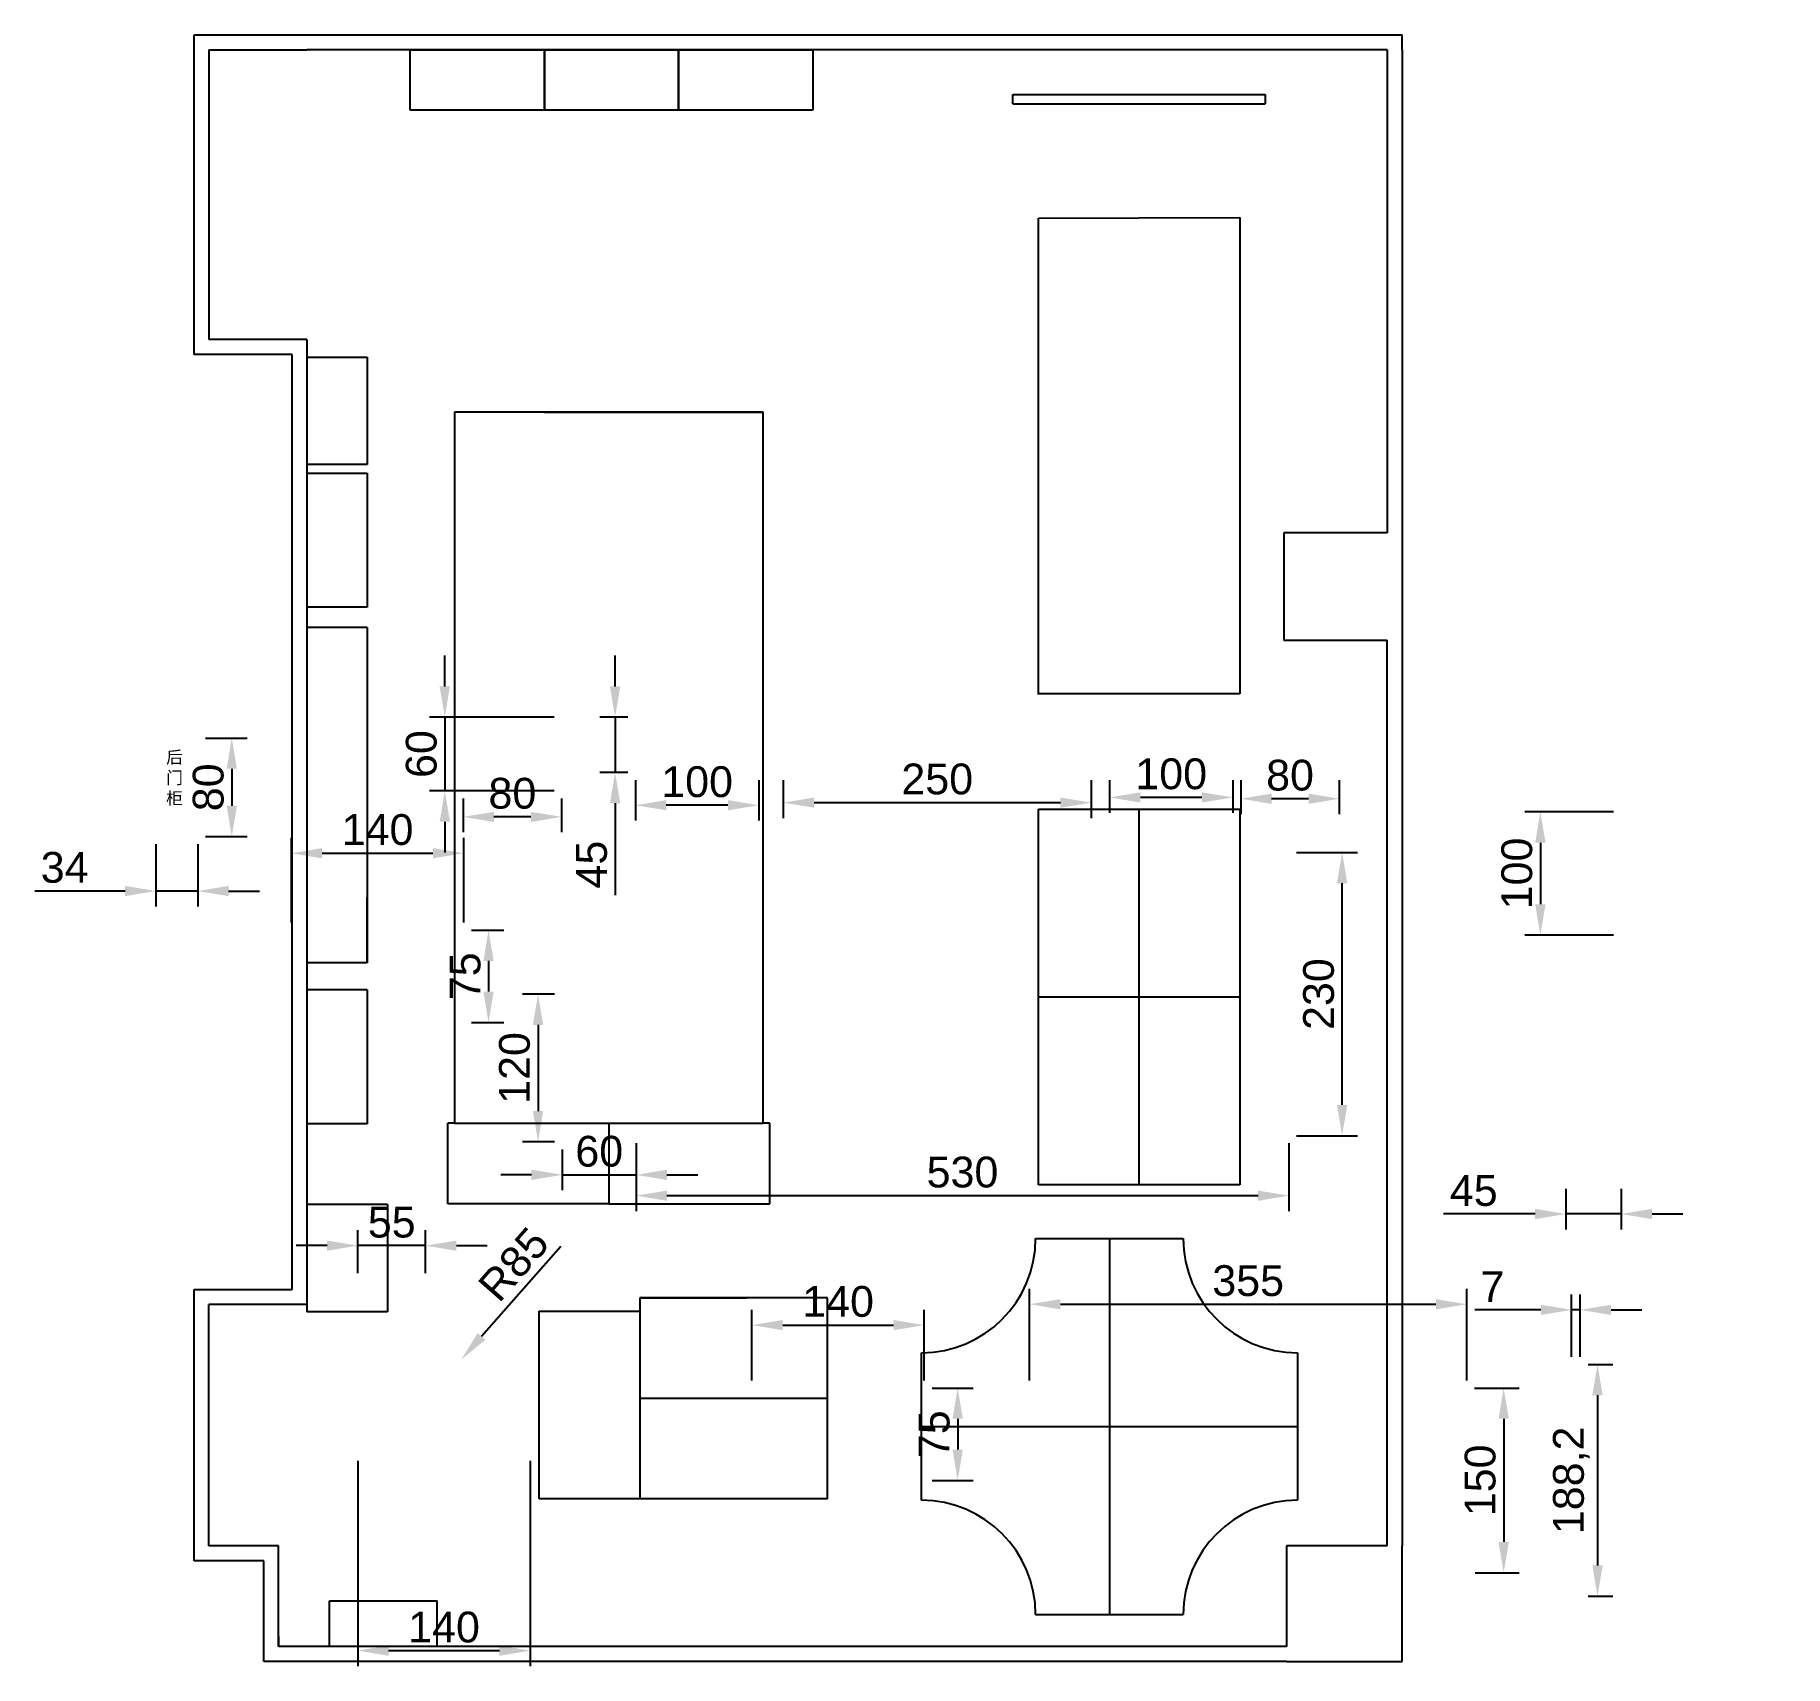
# Model space of a CAD drawing. Header units: millimetres. Extents: x -98 to 1323, y 34 to 1359.
import ezdxf

# ---------------------------------------------------------------- set-up
doc = ezdxf.new("R2010")
doc.units = ezdxf.units.MM
doc.styles.get("Standard").update_dxf_attribs({"font": 'arial.ttf'})
doc.dimstyles.new('副本 ISO-25 1-10', dxfattribs={"dimscale": 10, "dimtxt": 2.5, "dimasz": 2.5, "dimexe": 1.25, "dimexo": 0.625, "dimtad": 1, "dimtxsty": 'Standard', "dimcen": 2.5, "dimazin": 3, "dimtfac": 1, "dimtmove": 0, "dimatfit": 3})

# ---------------------------------------------------------------- blocks, each defined once
blk = doc.blocks.new('*D1')
at = {"color": 0, "lineweight": -2, "transparency": 16777216}
blk.add_line((328.7, 375.1), (264.4, 301.9), dxfattribs=at)
at = {"color": 0, "transparency": 16777216}
blk.add_solid([(261.3, 304.6), (267.6, 299.2), (247.9, 283.1)], dxfattribs=at)
at = {"layer": 'Defpoints', "color": 0, "transparency": 16777216}
for p in [(304, 347), (247.9, 283.1)]:
    blk.add_point(p, dxfattribs=at)
at = {"color": 0, "transparency": 16777216, "insert": (290.5, 360.5), "char_height": 25, "attachment_point": 5, "rotation": 48.7371}
blk.add_mtext('R85', dxfattribs=at)
blk = doc.blocks.new('*D2')
at = {"color": 0, "lineweight": -2, "transparency": 16777216}
for p, q in [((164, 353.2), (164, 388.2)), ((219, 353.2), (219, 388.2)), ((139, 375.7), (114, 375.7)), ((219, 375.7), (164, 375.7)), ((244, 375.7), (269, 375.7))]:
    blk.add_line(p, q, dxfattribs=at)
at = {"color": 0, "transparency": 16777216}
for points in [[(139, 379.8), (139, 371.5), (164, 375.7)], [(244, 379.8), (244, 371.5), (219, 375.7)]]:
    blk.add_solid(points, dxfattribs=at)
at = {"layer": 'Defpoints', "color": 0, "transparency": 16777216}
for p in [(164, 375.7), (164, 347), (219, 347)]:
    blk.add_point(p, dxfattribs=at)
at = {"color": 0, "transparency": 16777216, "insert": (191.5, 394.6), "char_height": 25, "attachment_point": 5}
blk.add_mtext('55', dxfattribs=at)
blk = doc.blocks.new('*D3')
at = {"color": 0, "lineweight": -2, "transparency": 16777216}
for p, q in [((164, 200.8), (164, 34.2)), ((304, 200.8), (304, 34.2)), ((189, 46.7), (279, 46.7))]:
    blk.add_line(p, q, dxfattribs=at)
at = {"color": 0, "transparency": 16777216}
for points in [[(189, 50.9), (189, 42.5), (164, 46.7)], [(279, 50.9), (279, 42.5), (304, 46.7)]]:
    blk.add_solid(points, dxfattribs=at)
at = {"layer": 'Defpoints', "color": 0, "transparency": 16777216}
for p in [(164, 207), (304, 207), (304, 46.7)]:
    blk.add_point(p, dxfattribs=at)
at = {"color": 0, "transparency": 16777216, "insert": (234, 65.7), "char_height": 25, "attachment_point": 5}
blk.add_mtext('140', dxfattribs=at)
blk = doc.blocks.new('*D4')
at = {"color": 0, "lineweight": -2, "transparency": 16777216}
for p, q in [((484, 266.2), (484, 323.6)), ((624, 266.2), (624, 323.6)), ((509, 311.1), (599, 311.1))]:
    blk.add_line(p, q, dxfattribs=at)
at = {"color": 0, "transparency": 16777216}
for points in [[(509, 315.3), (509, 307), (484, 311.1)], [(599, 315.3), (599, 307), (624, 311.1)]]:
    blk.add_solid(points, dxfattribs=at)
at = {"layer": 'Defpoints', "color": 0, "transparency": 16777216}
for p in [(624, 311.1), (484, 260), (624, 260)]:
    blk.add_point(p, dxfattribs=at)
at = {"color": 0, "transparency": 16777216, "insert": (554, 330.2), "char_height": 25, "attachment_point": 5}
blk.add_mtext('140', dxfattribs=at)
blk = doc.blocks.new('*D5')
at = {"color": 0, "lineweight": -2, "transparency": 16777216}
for p, q in [((630.3, 260), (663.6, 260)), ((651.1, 235), (651.1, 210)), ((630.3, 185), (663.6, 185))]:
    blk.add_line(p, q, dxfattribs=at)
at = {"color": 0, "transparency": 16777216}
for points in [[(646.9, 235), (655.3, 235), (651.1, 260)], [(646.9, 210), (655.3, 210), (651.1, 185)]]:
    blk.add_solid(points, dxfattribs=at)
at = {"layer": 'Defpoints', "color": 0, "transparency": 16777216}
for p in [(624, 260), (624, 185), (651.1, 185)]:
    blk.add_point(p, dxfattribs=at)
at = {"color": 0, "transparency": 16777216, "insert": (632.1, 222.5), "char_height": 25, "attachment_point": 5, "rotation": 90}
blk.add_mtext('75', dxfattribs=at)
blk = doc.blocks.new('*D6')
at = {"color": 0, "lineweight": -2, "transparency": 16777216}
for p, q in [((709.5, 266.2), (709.5, 340.6)), ((734.5, 328.1), (1039.5, 328.1)), ((1064.5, 266.2), (1064.5, 340.6))]:
    blk.add_line(p, q, dxfattribs=at)
at = {"color": 0, "transparency": 16777216}
for points in [[(734.5, 332.2), (734.5, 323.9), (709.5, 328.1)], [(1039.5, 332.2), (1039.5, 323.9), (1064.5, 328.1)]]:
    blk.add_solid(points, dxfattribs=at)
at = {"layer": 'Defpoints', "color": 0, "transparency": 16777216}
for p in [(1064.5, 328.1), (709.5, 260), (1064.5, 260)]:
    blk.add_point(p, dxfattribs=at)
at = {"color": 0, "transparency": 16777216, "insert": (887, 347.1), "char_height": 25, "attachment_point": 5}
blk.add_mtext('355', dxfattribs=at)
blk = doc.blocks.new('*D7')
at = {"color": 0, "lineweight": -2, "transparency": 16777216}
for p, q in [((1070.7, 260), (1107, 260)), ((1094.5, 235), (1094.5, 135)), ((1071.3, 110), (1107, 110))]:
    blk.add_line(p, q, dxfattribs=at)
at = {"color": 0, "transparency": 16777216}
for points in [[(1090.3, 235), (1098.7, 235), (1094.5, 260)], [(1090.3, 135), (1098.7, 135), (1094.5, 110)]]:
    blk.add_solid(points, dxfattribs=at)
at = {"layer": 'Defpoints', "color": 0, "transparency": 16777216}
for p in [(1064.5, 260), (1065, 110), (1094.5, 110)]:
    blk.add_point(p, dxfattribs=at)
at = {"color": 0, "transparency": 16777216, "insert": (1075.5, 185), "char_height": 25, "attachment_point": 5, "rotation": 90}
blk.add_mtext('150', dxfattribs=at)
blk = doc.blocks.new('*D8')
at = {"color": 0, "lineweight": -2, "transparency": 16777216}
for p, q in [((1149.7, 285.4), (1149.7, 336)), ((1156.7, 285.4), (1156.7, 336)), ((1124.7, 323.5), (1071, 323.5)), ((1156.7, 323.5), (1149.7, 323.5)), ((1181.7, 323.5), (1206.7, 323.5))]:
    blk.add_line(p, q, dxfattribs=at)
at = {"color": 0, "transparency": 16777216}
for points in [[(1124.7, 327.7), (1124.7, 319.4), (1149.7, 323.5)], [(1181.7, 327.7), (1181.7, 319.4), (1156.7, 323.5)]]:
    blk.add_solid(points, dxfattribs=at)
at = {"layer": 'Defpoints', "color": 0, "transparency": 16777216}
for p in [(1156.7, 323.5), (1149.7, 279.1), (1156.7, 279.1)]:
    blk.add_point(p, dxfattribs=at)
at = {"color": 0, "transparency": 16777216, "insert": (1085.4, 342.3), "char_height": 25, "attachment_point": 5}
blk.add_mtext('7', dxfattribs=at)
blk = doc.blocks.new('*D9')
at = {"color": 0, "lineweight": -2, "transparency": 16777216}
for p, q in [((1163, 279.1), (1183.2, 279.1)), ((1170.7, 254.1), (1170.7, 115.9)), ((1163, 90.9), (1183.2, 90.9))]:
    blk.add_line(p, q, dxfattribs=at)
at = {"color": 0, "transparency": 16777216}
for points in [[(1166.5, 254.1), (1174.9, 254.1), (1170.7, 279.1)], [(1166.5, 115.9), (1174.9, 115.9), (1170.7, 90.9)]]:
    blk.add_solid(points, dxfattribs=at)
at = {"layer": 'Defpoints', "color": 0, "transparency": 16777216}
for p in [(1156.7, 279.1), (1156.7, 90.9), (1170.7, 90.9)]:
    blk.add_point(p, dxfattribs=at)
at = {"color": 0, "transparency": 16777216, "insert": (1149.4, 185), "char_height": 25, "attachment_point": 5, "rotation": 90}
blk.add_mtext('188,2', dxfattribs=at)
blk = doc.blocks.new('*D10')
at = {"color": 0, "lineweight": -2, "transparency": 16777216}
for p, q in [((110, 638.2), (110, 706.9)), ((250, 638.2), (250, 706.9)), ((135, 694.4), (225, 694.4))]:
    blk.add_line(p, q, dxfattribs=at)
at = {"color": 0, "transparency": 16777216}
for points in [[(135, 698.6), (135, 690.3), (110, 694.4)], [(225, 698.6), (225, 690.3), (250, 694.4)]]:
    blk.add_solid(points, dxfattribs=at)
at = {"layer": 'Defpoints', "color": 0, "transparency": 16777216}
for p in [(250, 694.4), (110, 632), (250, 632)]:
    blk.add_point(p, dxfattribs=at)
at = {"color": 0, "transparency": 16777216, "insert": (180, 713.5), "char_height": 25, "attachment_point": 5}
blk.add_mtext('140', dxfattribs=at)
blk = doc.blocks.new('*D11')
at = {"color": 0, "lineweight": -2, "transparency": 16777216}
for p, q in [((256.3, 632), (282.6, 632)), ((270.1, 607), (270.1, 582)), ((256.3, 557), (282.6, 557))]:
    blk.add_line(p, q, dxfattribs=at)
at = {"color": 0, "transparency": 16777216}
for points in [[(266, 607), (274.3, 607), (270.1, 632)], [(266, 582), (274.3, 582), (270.1, 557)]]:
    blk.add_solid(points, dxfattribs=at)
at = {"layer": 'Defpoints', "color": 0, "transparency": 16777216}
for p in [(250, 632), (250, 557), (270.1, 557)]:
    blk.add_point(p, dxfattribs=at)
at = {"color": 0, "transparency": 16777216, "insert": (251.2, 594.5), "char_height": 25, "attachment_point": 5, "rotation": 90}
blk.add_mtext('75', dxfattribs=at)
blk = doc.blocks.new('*D12')
at = {"color": 0, "lineweight": -2, "transparency": 16777216}
for p, q in [((330, 453.8), (330, 420.7)), ((390, 453.8), (390, 420.7)), ((305, 433.2), (280, 433.2)), ((330, 433.2), (390, 433.2)), ((415, 433.2), (440, 433.2))]:
    blk.add_line(p, q, dxfattribs=at)
at = {"color": 0, "transparency": 16777216}
for points in [[(305, 437.4), (305, 429), (330, 433.2)], [(415, 437.4), (415, 429), (390, 433.2)]]:
    blk.add_solid(points, dxfattribs=at)
at = {"layer": 'Defpoints', "color": 0, "transparency": 16777216}
for p in [(330, 460), (390, 460), (390, 433.2)]:
    blk.add_point(p, dxfattribs=at)
at = {"color": 0, "transparency": 16777216, "insert": (360, 452.2), "char_height": 25, "attachment_point": 5}
blk.add_mtext('60', dxfattribs=at)
blk = doc.blocks.new('*D13')
at = {"color": 0, "lineweight": -2, "transparency": 16777216}
for p, q in [((323.8, 580), (297.8, 580)), ((310.3, 555), (310.3, 485)), ((323.8, 460), (297.8, 460))]:
    blk.add_line(p, q, dxfattribs=at)
at = {"color": 0, "transparency": 16777216}
for points in [[(306.2, 555), (314.5, 555), (310.3, 580)], [(306.2, 485), (314.5, 485), (310.3, 460)]]:
    blk.add_solid(points, dxfattribs=at)
at = {"layer": 'Defpoints', "color": 0, "transparency": 16777216}
for p in [(330, 580), (310.3, 460), (330, 460)]:
    blk.add_point(p, dxfattribs=at)
at = {"color": 0, "transparency": 16777216, "insert": (291.3, 520), "char_height": 25, "attachment_point": 5, "rotation": 90}
blk.add_mtext('120', dxfattribs=at)
blk = doc.blocks.new('*D14')
at = {"color": 0, "lineweight": -2, "transparency": 16777216}
for p, q in [((390, 458.8), (390, 403.8)), ((920, 458.8), (920, 403.8)), ((415, 416.3), (895, 416.3))]:
    blk.add_line(p, q, dxfattribs=at)
at = {"color": 0, "transparency": 16777216}
for points in [[(415, 420.4), (415, 412.1), (390, 416.3)], [(895, 420.4), (895, 412.1), (920, 416.3)]]:
    blk.add_solid(points, dxfattribs=at)
at = {"layer": 'Defpoints', "color": 0, "transparency": 16777216}
for p in [(390, 465), (920, 465), (920, 416.3)]:
    blk.add_point(p, dxfattribs=at)
at = {"color": 0, "transparency": 16777216, "insert": (655, 435.3), "char_height": 25, "attachment_point": 5}
blk.add_mtext('530', dxfattribs=at)
blk = doc.blocks.new('*D15')
at = {"color": 0, "lineweight": -2, "transparency": 16777216}
for p, q in [((926.3, 695), (975.8, 695)), ((963.3, 490), (963.3, 670)), ((926.3, 465), (975.8, 465))]:
    blk.add_line(p, q, dxfattribs=at)
at = {"color": 0, "transparency": 16777216}
for points in [[(959.1, 670), (967.5, 670), (963.3, 695)], [(959.1, 490), (967.5, 490), (963.3, 465)]]:
    blk.add_solid(points, dxfattribs=at)
at = {"layer": 'Defpoints', "color": 0, "transparency": 16777216}
for p in [(920, 695), (963.3, 695), (920, 465)]:
    blk.add_point(p, dxfattribs=at)
at = {"color": 0, "transparency": 16777216, "insert": (944.3, 580), "char_height": 25, "attachment_point": 5, "rotation": 90}
blk.add_mtext('230', dxfattribs=at)
blk = doc.blocks.new('*D16')
at = {"color": 0, "lineweight": -2, "transparency": 16777216}
for p, q in [((1145, 421.8), (1145, 388.9)), ((1190, 421.8), (1190, 388.9)), ((1120, 401.4), (1045.5, 401.4)), ((1190, 401.4), (1145, 401.4)), ((1215, 401.4), (1240, 401.4))]:
    blk.add_line(p, q, dxfattribs=at)
at = {"color": 0, "transparency": 16777216}
for points in [[(1120, 405.6), (1120, 397.2), (1145, 401.4)], [(1215, 405.6), (1215, 397.2), (1190, 401.4)]]:
    blk.add_solid(points, dxfattribs=at)
at = {"layer": 'Defpoints', "color": 0, "transparency": 16777216}
for p in [(1145, 428), (1190, 428), (1190, 401.4)]:
    blk.add_point(p, dxfattribs=at)
at = {"color": 0, "transparency": 16777216, "insert": (1070.2, 420.3), "char_height": 25, "attachment_point": 5}
blk.add_mtext('45', dxfattribs=at)
blk = doc.blocks.new('*D17')
at = {"color": 0, "lineweight": -2, "transparency": 16777216}
for p, q in [((1183.8, 728), (1111.8, 728)), ((1124.3, 703), (1124.3, 653)), ((1183.8, 628), (1111.8, 628))]:
    blk.add_line(p, q, dxfattribs=at)
at = {"color": 0, "transparency": 16777216}
for points in [[(1120.1, 703), (1128.5, 703), (1124.3, 728)], [(1120.1, 653), (1128.5, 653), (1124.3, 628)]]:
    blk.add_solid(points, dxfattribs=at)
at = {"layer": 'Defpoints', "color": 0, "transparency": 16777216}
for p in [(1190, 728), (1124.3, 628), (1190, 628)]:
    blk.add_point(p, dxfattribs=at)
at = {"color": 0, "transparency": 16777216, "insert": (1105.3, 678), "char_height": 25, "attachment_point": 5, "rotation": 90}
blk.add_mtext('100', dxfattribs=at)
blk = doc.blocks.new('*D18')
at = {"color": 0, "lineweight": -2, "transparency": 16777216}
for p, q in [((0, 701.8), (0, 651.2)), ((34, 701.8), (34, 651.2)), ((-25, 663.7), (-98.2, 663.7)), ((34, 663.7), (0, 663.7)), ((59, 663.7), (84, 663.7))]:
    blk.add_line(p, q, dxfattribs=at)
at = {"color": 0, "transparency": 16777216}
for points in [[(-25, 667.9), (-25, 659.6), (0, 663.7)], [(59, 667.9), (59, 659.6), (34, 663.7)]]:
    blk.add_solid(points, dxfattribs=at)
at = {"layer": 'Defpoints', "color": 0, "transparency": 16777216}
for p in [(0, 708), (34, 708), (0, 663.7)]:
    blk.add_point(p, dxfattribs=at)
at = {"color": 0, "transparency": 16777216, "insert": (-74.1, 682.8), "char_height": 25, "attachment_point": 5}
blk.add_mtext('34', dxfattribs=at)
blk = doc.blocks.new('*D19')
at = {"color": 0, "lineweight": -2, "transparency": 16777216}
for p, q in [((40.3, 788), (74.1, 788)), ((61.6, 763), (61.6, 733)), ((40.3, 708), (74.1, 708))]:
    blk.add_line(p, q, dxfattribs=at)
at = {"color": 0, "transparency": 16777216}
for points in [[(57.5, 763), (65.8, 763), (61.6, 788)], [(57.5, 733), (65.8, 733), (61.6, 708)]]:
    blk.add_solid(points, dxfattribs=at)
at = {"layer": 'Defpoints', "color": 0, "transparency": 16777216}
for p in [(34, 788), (34, 708), (61.6, 708)]:
    blk.add_point(p, dxfattribs=at)
at = {"color": 0, "transparency": 16777216, "insert": (42.6, 748), "char_height": 25, "attachment_point": 5, "rotation": 90}
blk.add_mtext('80', dxfattribs=at)
blk = doc.blocks.new('*D20')
at = {"color": 0, "lineweight": -2, "transparency": 16777216}
for p, q in [((234.6, 830), (234.6, 855)), ((323.3, 805), (222.1, 805)), ((234.6, 805), (234.6, 745)), ((323.3, 745), (222.1, 745)), ((234.6, 720), (234.6, 695))]:
    blk.add_line(p, q, dxfattribs=at)
at = {"color": 0, "transparency": 16777216}
for points in [[(230.4, 830), (238.8, 830), (234.6, 805)], [(230.4, 720), (238.8, 720), (234.6, 745)]]:
    blk.add_solid(points, dxfattribs=at)
at = {"layer": 'Defpoints', "color": 0, "transparency": 16777216}
for p in [(329.5, 805), (234.6, 745), (329.5, 745)]:
    blk.add_point(p, dxfattribs=at)
at = {"color": 0, "transparency": 16777216, "insert": (215.6, 775), "char_height": 25, "attachment_point": 5, "rotation": 90}
blk.add_mtext('60', dxfattribs=at)
blk = doc.blocks.new('*D21')
at = {"color": 0, "lineweight": -2, "transparency": 16777216}
for p, q in [((249.5, 738.8), (249.5, 711.5)), ((329.5, 738.8), (329.5, 711.5)), ((304.5, 724), (274.5, 724))]:
    blk.add_line(p, q, dxfattribs=at)
at = {"color": 0, "transparency": 16777216}
for points in [[(274.5, 728.1), (274.5, 719.8), (249.5, 724)], [(304.5, 728.1), (304.5, 719.8), (329.5, 724)]]:
    blk.add_solid(points, dxfattribs=at)
at = {"layer": 'Defpoints', "color": 0, "transparency": 16777216}
for p in [(249.5, 745), (329.5, 745), (249.5, 724)]:
    blk.add_point(p, dxfattribs=at)
at = {"color": 0, "transparency": 16777216, "insert": (289.5, 743), "char_height": 25, "attachment_point": 5}
blk.add_mtext('80', dxfattribs=at)
blk = doc.blocks.new('*D23')
at = {"color": 0, "lineweight": -2, "transparency": 16777216}
for p, q in [((881, 753.8), (881, 726.2)), ((961, 753.8), (961, 726.2)), ((936, 738.7), (906, 738.7))]:
    blk.add_line(p, q, dxfattribs=at)
at = {"color": 0, "transparency": 16777216}
for points in [[(906, 742.9), (906, 734.5), (881, 738.7)], [(936, 742.9), (936, 734.5), (961, 738.7)]]:
    blk.add_solid(points, dxfattribs=at)
at = {"layer": 'Defpoints', "color": 0, "transparency": 16777216}
for p in [(881, 760), (961, 760), (881, 738.7)]:
    blk.add_point(p, dxfattribs=at)
at = {"color": 0, "transparency": 16777216, "insert": (921, 757.7), "char_height": 25, "attachment_point": 5}
blk.add_mtext('80', dxfattribs=at)
blk = doc.blocks.new('*D24')
at = {"color": 0, "lineweight": -2, "transparency": 16777216}
for p, q in [((774.5, 753.8), (774.5, 727.3)), ((874.5, 753.8), (874.5, 727.3)), ((849.5, 739.8), (799.5, 739.8))]:
    blk.add_line(p, q, dxfattribs=at)
at = {"color": 0, "transparency": 16777216}
for points in [[(799.5, 743.9), (799.5, 735.6), (774.5, 739.8)], [(849.5, 743.9), (849.5, 735.6), (874.5, 739.8)]]:
    blk.add_solid(points, dxfattribs=at)
at = {"layer": 'Defpoints', "color": 0, "transparency": 16777216}
for p in [(774.5, 760), (874.5, 760), (774.5, 739.8)]:
    blk.add_point(p, dxfattribs=at)
at = {"color": 0, "transparency": 16777216, "insert": (824.5, 758.8), "char_height": 25, "attachment_point": 5}
blk.add_mtext('100', dxfattribs=at)
blk = doc.blocks.new('*D25')
at = {"color": 0, "lineweight": -2, "transparency": 16777216}
for p, q in [((509.5, 753.8), (509.5, 723)), ((759.5, 753.8), (759.5, 723)), ((734.5, 735.5), (534.5, 735.5))]:
    blk.add_line(p, q, dxfattribs=at)
at = {"color": 0, "transparency": 16777216}
for points in [[(534.5, 739.7), (534.5, 731.4), (509.5, 735.5)], [(734.5, 739.7), (734.5, 731.4), (759.5, 735.5)]]:
    blk.add_solid(points, dxfattribs=at)
at = {"layer": 'Defpoints', "color": 0, "transparency": 16777216}
for p in [(509.5, 760), (759.5, 760), (509.5, 735.5)]:
    blk.add_point(p, dxfattribs=at)
at = {"color": 0, "transparency": 16777216, "insert": (634.5, 754.6), "char_height": 25, "attachment_point": 5}
blk.add_mtext('250', dxfattribs=at)
blk = doc.blocks.new('*D26')
at = {"color": 0, "lineweight": -2, "transparency": 16777216}
for p, q in [((389.5, 753.8), (389.5, 720.9)), ((489.5, 753.8), (489.5, 720.9)), ((464.5, 733.4), (414.5, 733.4))]:
    blk.add_line(p, q, dxfattribs=at)
at = {"color": 0, "transparency": 16777216}
for points in [[(414.5, 737.6), (414.5, 729.3), (389.5, 733.4)], [(464.5, 737.6), (464.5, 729.3), (489.5, 733.4)]]:
    blk.add_solid(points, dxfattribs=at)
at = {"layer": 'Defpoints', "color": 0, "transparency": 16777216}
for p in [(389.5, 760), (489.5, 760), (389.5, 733.4)]:
    blk.add_point(p, dxfattribs=at)
at = {"color": 0, "transparency": 16777216, "insert": (439.5, 752.4), "char_height": 25, "attachment_point": 5}
blk.add_mtext('100', dxfattribs=at)
blk = doc.blocks.new('*D27')
at = {"color": 0, "lineweight": -2, "transparency": 16777216}
for p, q in [((372.9, 830), (372.9, 855)), ((383.3, 805), (360.4, 805)), ((372.9, 805), (372.9, 760)), ((383.3, 760), (360.4, 760)), ((372.9, 735), (372.9, 660.5))]:
    blk.add_line(p, q, dxfattribs=at)
at = {"color": 0, "transparency": 16777216}
for points in [[(368.7, 830), (377.1, 830), (372.9, 805)], [(368.7, 735), (377.1, 735), (372.9, 760)]]:
    blk.add_solid(points, dxfattribs=at)
at = {"layer": 'Defpoints', "color": 0, "transparency": 16777216}
for p in [(389.5, 805), (372.9, 760), (389.5, 760)]:
    blk.add_point(p, dxfattribs=at)
at = {"color": 0, "transparency": 16777216, "insert": (353.9, 685.2), "char_height": 25, "attachment_point": 5, "rotation": 90}
blk.add_mtext('45', dxfattribs=at)

msp = doc.modelspace()

# ---------------------------------------------------------------- linework, layer by layer
for p, q in [((31, 1099.65), (31, 1359.1)), ((31, 1359.1), (43, 1359.1)), ((43, 1359.1), (1012, 1359.1)), ((1012, 1347.1), (1012, 1359.1)), ((43, 1347.1), (43, 1111.65)), ((43, 1347.1), (122.55, 1347.1)), ((1000, 1347.1), (122.55, 1347.1)), ((206.5, 1347.1), (315.5, 1347.1)), ((206.5, 1298.05), (206.5, 1347.1)), ((315.5, 1347.1), (315.5, 1298.05)), ((315.5, 1298.05), (315.5, 1347.1)), ((315.5, 1347.1), (424.5, 1347.1)), ((424.5, 1347.1), (424.5, 1298.05)), ((424.5, 1298.05), (424.5, 1347.1)), ((424.5, 1347.1), (533.5, 1347.1)), ((533.5, 1347.1), (533.5, 1298.05)), ((1000, 1347.1), (1000, 954.7)), ((1012, 1347.1), (1012, 131.75)), ((695.8, 1303.2), (695.8, 1310.85)), ((695.8, 1310.85), (900.9, 1310.85)), ((900.9, 1310.85), (900.9, 1303.2)), ((315.5, 1298.05), (206.5, 1298.05)), ((424.5, 1298.05), (315.5, 1298.05)), ((533.5, 1298.05), (424.5, 1298.05)), ((695.8, 1303.2), (900.9, 1303.2)), ((716.6, 1210.25), (880.1, 1210.85)), ((716.6, 823.3), (716.6, 1210.25)), ((880.1, 1210.85), (880.1, 823.9)), ((880.1, 1210.85), (880.1, 823.9)), ((122.55, 1111.65), (43, 1111.65)), ((122.55, 1111.65), (122.55, 327.95)), ((110.55, 1099.65), (31, 1099.65)), ((31, 1099.65), (31, 1099.65)), ((110.55, 339.95), (110.55, 1099.65)), ((122.55, 1097.5), (136.7, 1097.5)), ((122.55, 1097.5), (171.6, 1097.5)), ((171.6, 1097.5), (171.6, 1010.3)), ((242.45, 1052.8), (242.45, 1052.8)), ((242.45, 1052.8), (242.45, 475.1)), ((493.15, 1052.8), (242.45, 1052.8)), ((493.15, 1052.8), (242.45, 1052.8)), ((242.45, 1052.8), (242.45, 475.1)), ((315.5, 1052.8), (315.5, 1052.8)), ((315.5, 1052.8), (493.15, 1052.8)), ((493.15, 475.1), (493.15, 1052.8)), ((136.7, 1010.3), (122.55, 1010.3)), ((171.6, 1010.3), (122.55, 1010.3)), ((122.55, 1003.2), (171.6, 1003.2)), ((171.6, 1003.2), (171.6, 894.2)), ((1000, 954.7), (916.05, 954.7)), ((916.05, 954.7), (916.05, 867.5)), ((171.6, 894.2), (122.55, 894.2)), ((171.6, 877.85), (122.55, 877.85)), ((171.6, 877.85), (171.6, 877.85)), ((171.6, 877.85), (171.6, 605.35)), ((916.05, 867.5), (1000, 867.5)), ((1000, 131.75), (1000, 867.5)), ((880.1, 823.9), (716.6, 823.9)), ((716.6, 730.15), (716.6, 730.15)), ((716.6, 730.15), (880.1, 730.15)), ((716.6, 424.95), (716.6, 730.15)), ((798.35, 424.95), (798.35, 730.15)), ((880.1, 730.15), (880.1, 424.95)), ((171.6, 605.35), (171.6, 658.4)), ((171.6, 605.35), (122.55, 605.35)), ((171.6, 583.55), (122.55, 583.55)), ((171.6, 583.55), (171.6, 474.55)), ((880.1, 577.55), (716.6, 577.55)), ((171.6, 474.55), (122.55, 474.55)), ((237, 409.7), (237, 475.1)), ((242.45, 475.1), (237, 475.1)), ((242.45, 475.1), (242.45, 475.1)), ((242.45, 475.1), (493.15, 475.1)), ((367.8, 475.1), (367.8, 409.7)), ((367.8, 475.1), (367.8, 409.7)), ((498.6, 475.1), (493.15, 475.1)), ((498.6, 409.7), (498.6, 475.1)), ((880.1, 424.95), (716.6, 424.95)), ((187.95, 409.15), (122.55, 409.15)), ((187.95, 409.15), (187.95, 409.15)), ((187.95, 409.15), (187.95, 321.95)), ((367.8, 409.7), (237, 409.7)), ((237, 409.7), (237, 409.7)), ((367.8, 409.7), (498.6, 409.7)), ((714.4, 381.35), (834.3, 381.35)), ((774.35, 381.35), (774.35, 76.15)), ((31, 119.75), (31, 339.95)), ((31, 339.95), (110.55, 339.95)), ((43, 131.75), (43, 327.95)), ((122.55, 327.95), (43, 327.95)), ((122.55, 327.95), (122.55, 321.95)), ((545.45, 333.4), (392.85, 333.4)), ((392.85, 333.4), (479.55, 333.4)), ((392.85, 333.4), (392.85, 169.9)), ((545.45, 169.9), (545.45, 333.4)), ((187.95, 321.95), (122.55, 321.95)), ((311.1, 169.9), (311.1, 322.5)), ((311.1, 322.5), (392.85, 322.5)), ((621.75, 168.8), (621.75, 288.7)), ((926.95, 288.7), (926.95, 168.8)), ((545.45, 251.65), (392.85, 251.65)), ((621.75, 228.75), (926.95, 228.75)), ((545.45, 169.9), (311.1, 169.9)), ((621.75, 168.8), (621.75, 168.8)), ((99.65, 131.75), (43, 131.75)), ((99.65, 50), (99.65, 131.75)), ((1000, 131.75), (918.25, 131.75)), ((918.25, 131.75), (918.25, 50)), ((1012, 38), (1012, 131.75)), ((87.65, 119.75), (31, 119.75)), ((87.65, 38), (87.65, 119.75)), ((141.1, 50), (141.1, 87.05)), ((141.1, 87.05), (228.3, 87.05)), ((228.3, 50), (228.3, 87.05)), ((714.4, 76.15), (714.4, 76.15)), ((714.4, 76.15), (834.3, 76.15)), ((99.65, 58.15), (99.65, 58.15)), ((99.65, 58.15), (99.65, 50)), ((179.25, 50), (99.65, 50)), ((918.25, 50), (179.25, 50)), ((99.65, 38), (87.65, 38)), ((918.25, 38), (99.65, 38)), ((918.25, 38), (1000, 38)), ((1000, 38), (1012, 38))]:
    msp.add_line(p, q)
for centre, start, end in [((621.75, 381.35), 270, 0), ((926.95, 381.35), 180, 270), ((621.75, 76.15), 360, 90), ((926.95, 76.15), 90, 180)]:
    msp.add_arc(centre, 92.65, start, end)

# ---------------------------------------------------------------- texts
at = {"insert": (8.302, 777.44), "char_height": 10, "attachment_point": 1}
msp.add_mtext_dynamic_manual_height_columns('{\\fSimSun|b0|i0|c134|p2;后门柜}', width=10, gutter_width=12.5, heights=[-49.479], dxfattribs=at)

# ---------------------------------------------------------------- dimensions: what is measured, and where the dimension line sits
for base, p1, p2, picture, middle in [((234.586, 745), (329.5, 805), (329.5, 745), '*D20', (234.586, 775)), ((1124.285, 628), (1190, 728), (1190, 628), '*D17', (1124.285, 678))]:
    dim = msp.add_linear_dim(base=base, p1=p1, p2=p2, angle=90, dimstyle='副本 ISO-25 1-10')
    dim.commit()
    dim.dimension.update_dxf_attribs({"geometry": picture, "text_midpoint": middle, "dimtype": 160})
for base, p1, p2, picture, middle in [((372.9, 760), (389.5, 805), (389.5, 760), '*D27', (353.937, 685.247)), ((61.629, 708), (34, 788), (34, 708), '*D19', (42.615, 748)), ((963.286, 695), (920, 465), (920, 695), '*D15', (944.263, 580)), ((270.123, 557), (250, 632), (250, 557), '*D11', (251.16, 594.5)), ((310.337, 460), (330, 580), (330, 460), '*D13', (291.323, 520)), ((1170.691, 90.9), (1156.732, 279.1), (1156.732, 90.9), '*D9', (1149.418, 185)), ((651.084, 185), (624, 260), (624, 185), '*D5', (632.121, 222.5)), ((1094.496, 110), (1064.463, 260), (1065, 110), '*D7', (1075.482, 185))]:
    dim = msp.add_linear_dim(base=base, p1=p1, p2=p2, angle=90, dimstyle='副本 ISO-25 1-10')
    dim.commit()
    dim.dimension.update_dxf_attribs({"geometry": picture, "text_midpoint": middle})
for base, p1, p2, picture, middle in [((389.5, 733.421), (489.5, 760), (389.5, 760), '*D26', (439.5, 752.435)), ((509.5, 735.536), (759.5, 760), (509.5, 760), '*D25', (634.5, 754.551)), ((774.5, 739.767), (874.5, 760), (774.5, 760), '*D24', (824.5, 758.781)), ((881, 738.709), (961, 760), (881, 760), '*D23', (921, 757.724)), ((249.5, 723.966), (329.5, 745), (249.5, 745), '*D21', (289.5, 742.98)), ((250, 694.439), (110, 632), (250, 632), '*D10', (180, 713.453)), ((0, 663.741), (34, 708), (0, 708), '*D18', (-74.096, 682.764)), ((390, 433.192), (330, 460), (390, 460), '*D12', (360, 452.206)), ((920, 416.269), (390, 465), (920, 465), '*D14', (655, 435.292)), ((164, 375.655), (219, 347), (164, 347), '*D2', (191.5, 394.618)), ((1064.463, 328.059), (709.463, 260), (1064.463, 260), '*D6', (886.963, 347.082)), ((624, 311.136), (484, 260), (624, 260), '*D4', (554, 330.151)), ((304, 46.717), (164, 207), (304, 207), '*D3', (234, 65.731))]:
    dim = msp.add_linear_dim(base=base, p1=p1, p2=p2, dimstyle='副本 ISO-25 1-10')
    dim.commit()
    dim.dimension.update_dxf_attribs({"geometry": picture, "text_midpoint": middle})
for base, p1, p2, picture, middle in [((1190, 401.386), (1145, 428), (1190, 428), '*D16', (1070.247, 401.386)), ((1156.732, 323.54), (1149.732, 279.1), (1156.732, 279.1), '*D8', (1085.39, 323.54))]:
    dim = msp.add_linear_dim(base=base, p1=p1, p2=p2, dimstyle='副本 ISO-25 1-10')
    dim.commit()
    dim.dimension.update_dxf_attribs({"geometry": picture, "text_midpoint": middle, "dimtype": 160})
dim = msp.add_radius_dim(center=(304, 347), mpoint=(247.941, 283.106), dimstyle='副本 ISO-25 1-10')
dim.commit()
dim.dimension.update_dxf_attribs({"geometry": '*D1', "text_midpoint": (304.8, 347.911), "dimtype": 164})

doc.saveas('drawing.dxf')
